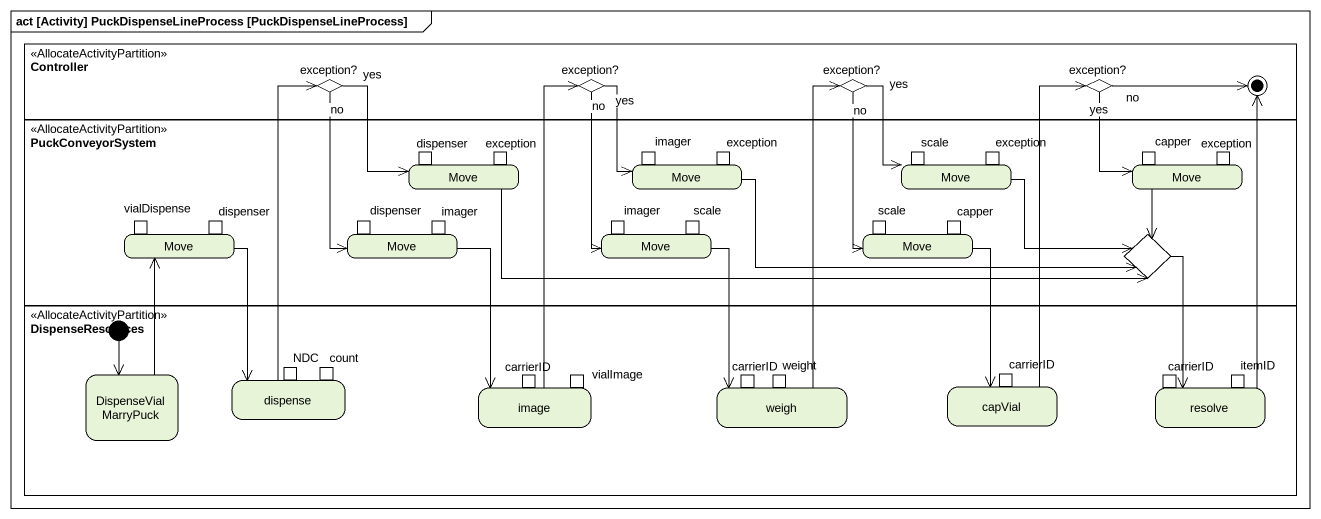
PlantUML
@startuml
mainframe act [Activity] PuckDispenseLineProcess [PuckDispenseLineProcess]
hide empty description
state Controller <<AllocateActivityPartition>> {
  state "exception?" as exception_ <<choice>> #99FF99
  state "exception?" as exception__2 <<choice>> #99FF99
  state "exception?" as exception__3 <<choice>> #99FF99
  state "exception?" as exception__4 <<choice>> #99FF99
  state final1 <<end>>
}
state PuckConveyorSystem <<AllocateActivityPartition>> {
  state Move {
    state dispenser <<inputPin>>
    state "exception" as exception__5 <<inputPin>>
  }
  state "Move" as Move_2 {
    state imager <<inputPin>>
    state "exception" as exception__6 <<inputPin>>
  }
  state "Move" as Move_3 {
    state "scale" as scale_ <<inputPin>>
    state "exception" as exception__7 <<inputPin>>
  }
  state "Move" as Move_4 {
    state capper <<inputPin>>
    state "exception" as exception__8 <<inputPin>>
  }
  state "Move" as Move_5 {
    state vialDispense <<inputPin>>
    state "dispenser" as dispenser_2 <<inputPin>>
  }
  state "Move" as Move_6 {
    state "dispenser" as dispenser_3 <<inputPin>>
    state "imager" as imager_2 <<inputPin>>
  }
  state "Move" as Move_7 {
    state "imager" as imager_3 <<inputPin>>
    state "scale" as scale__2 <<inputPin>>
  }
  state "Move" as Move_8 {
    state "scale" as scale__3 <<inputPin>>
    state "capper" as capper_2 <<inputPin>>
  }
  state choice1 <<choice>>
}
state DispenseResources <<AllocateActivityPartition>> {
  state DispenseVialMarryPuck
  state dispense {
    state NDC <<inputPin>>
    state count <<inputPin>>
  }
  state image {
    state carrierID <<inputPin>>
    state vialImage <<outputPin>>
  }
  state weigh {
    state "carrierID" as carrierID_2 <<inputPin>>
    state weight <<outputPin>>
  }
  state capVial {
    state "carrierID" as carrierID_3 <<inputPin>>
  }
  state resolve {
    state "carrierID" as carrierID_4 <<inputPin>>
    state itemID <<inputPin>>
  }
  [*] --> DispenseVialMarryPuck
}
exception_ --> Move : yes
exception_ --> Move_6 : no
exception__2 --> Move_2 : yes
exception__2 --> Move_7 : no
exception__3 --> Move_3 : yes
exception__3 --> Move_8 : no
exception__4 -right-> final1 : no
exception__4 --> Move_4 : yes
Move -right-> choice1
Move_2 -right-> choice1
Move_3 -right-> choice1
Move_4 --> choice1
Move_5 --> dispense
Move_6 --> image
Move_7 --> weigh
Move_8 --> capVial
choice1 --> resolve
DispenseVialMarryPuck -up-> Move_5
dispense -up-> exception_
image -up-> exception__2
weigh -up-> exception__3
capVial -up-> exception__4
resolve -up-> final1
@enduml
